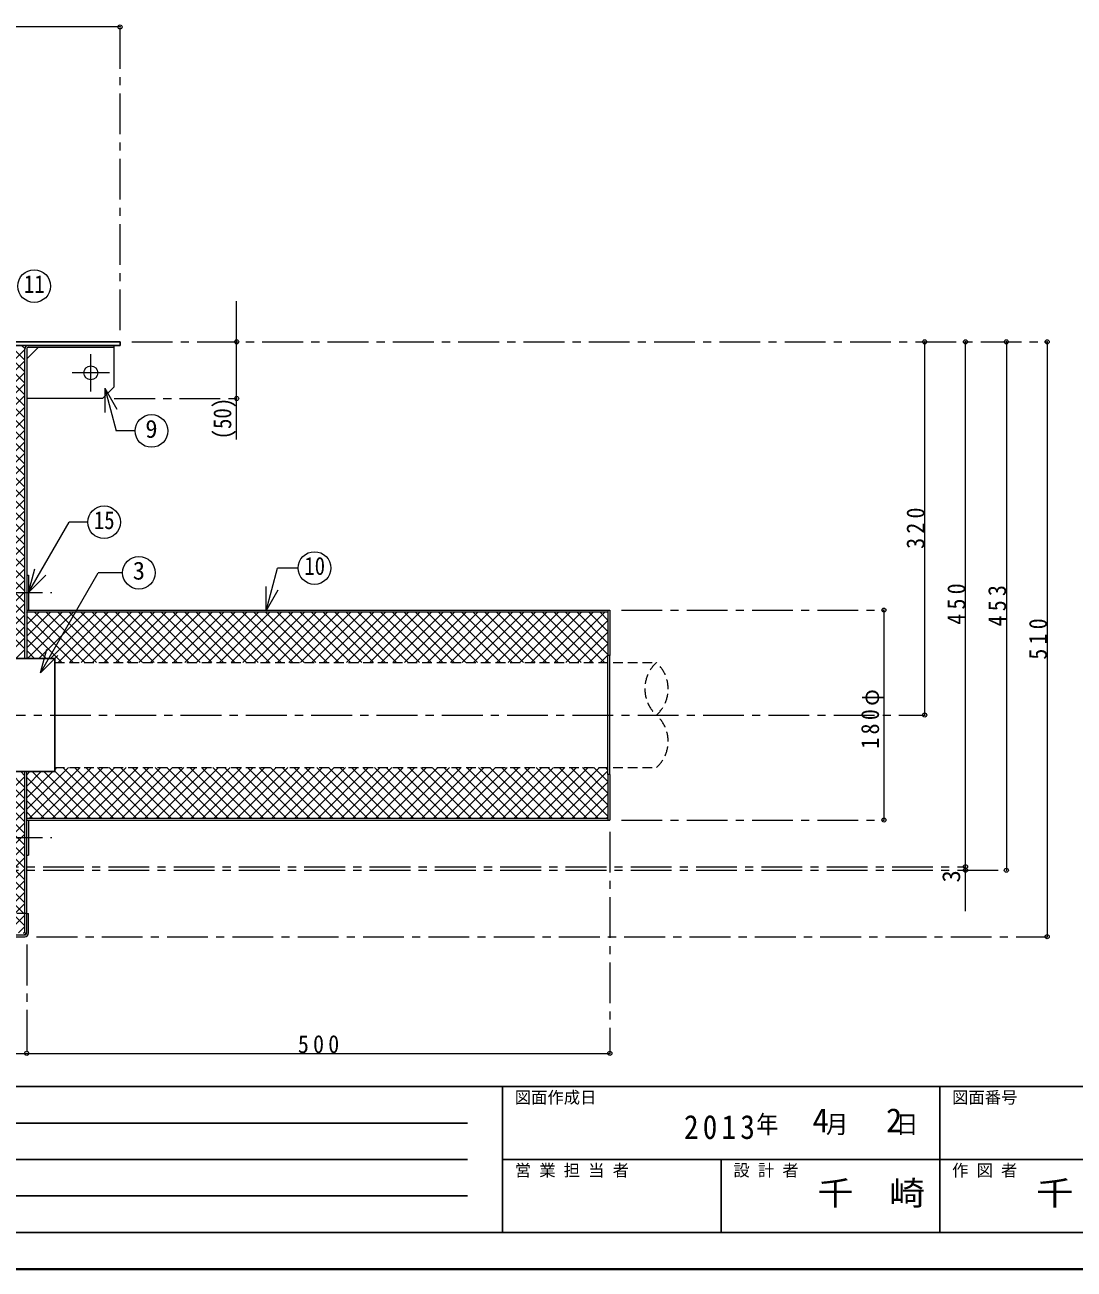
# Model space of a CAD drawing. Units: millimetres at full size, sheet at 1:7; details may follow other scales. Extents: x -1480 to 1355, y -979 to 988.
# Drawn here: x -511 to 389, y -979 to 88 of the extents above; entities that cross this region are included whole.
import ezdxf
from ezdxf.enums import TextEntityAlignment as Align

# ---------------------------------------------------------------- set-up
doc = ezdxf.new("R2010")
doc.units = ezdxf.units.MM
doc.header["$LTSCALE"] = 7
doc.header["$PDMODE"] = 32
doc.header["$PDSIZE"] = 3.5
doc.linetypes.add('CHAIN1', pattern=[8, 5, -1, 1, -1])
doc.linetypes.add('DASHED1', pattern=[1.8, 1.2, -0.6])
doc.layers.add('0-0_ﾚｲﾔ1', color=4, linetype='Continuous', lineweight=9)
doc.styles.add('ＭＳ ゴシック', font='')
doc.styles.get('ＭＳ ゴシック').set_extended_font_data('MS Gothic')

msp = doc.modelspace()

# ---------------------------------------------------------------- linework, layer by layer
at = {"layer": '0-0_ﾚｲﾔ1'}
for p, q in [((-429.245, 85.955), (-1299.245, 85.955)), ((-329.245, -267.645), (-329.245, -149.045)), ((-561.245, -240.866), (-510.845, -190.466)), ((-561.084, -189.074), (-510.845, -239.313)), ((-553.213, -187.045), (-510.845, -229.413)), ((-543.314, -187.045), (-510.845, -219.514)), ((-533.414, -187.045), (-510.845, -209.614)), ((-523.515, -187.045), (-510.845, -199.715)), ((-513.615, -187.045), (-510.82, -189.841)), ((-509.245, -198.645), (-499.245, -188.645)), ((-434.245, -222.645), (-434.245, -188.645)), ((260.755, -504.045), (260.755, -184.045)), ((295.755, -634.045), (295.755, -184.045)), ((330.755, -184.045), (330.755, -637.045)), ((365.755, -184.045), (365.755, -694.045)), ((-561.245, -198.812), (-510.845, -249.212)), ((-561.245, -250.765), (-510.845, -200.365)), ((-561.245, -208.712), (-510.845, -259.112)), ((-561.245, -260.665), (-510.845, -210.265)), ((-561.245, -218.611), (-510.845, -269.011)), ((-561.245, -270.564), (-510.845, -220.164)), ((-561.245, -228.511), (-510.845, -278.911)), ((-561.245, -280.464), (-510.845, -230.064)), ((-561.245, -238.41), (-510.845, -288.81)), ((-561.245, -290.363), (-510.845, -239.963)), ((-561.245, -248.31), (-510.845, -298.71)), ((-561.245, -300.263), (-510.845, -249.863)), ((-561.245, -258.209), (-510.845, -308.609)), ((-561.245, -310.162), (-510.845, -259.762)), ((-561.245, -268.109), (-510.845, -318.509)), ((-561.245, -320.062), (-510.845, -269.662)), ((-561.245, -278.008), (-510.845, -328.408)), ((-561.245, -329.961), (-510.845, -279.561)), ((-561.245, -287.908), (-510.845, -338.308)), ((-561.245, -339.861), (-510.845, -289.461)), ((-561.245, -297.807), (-510.845, -348.207)), ((-561.245, -349.76), (-510.845, -299.36)), ((-561.245, -307.707), (-510.845, -358.107)), ((-561.245, -359.66), (-510.845, -309.26)), ((-561.245, -317.606), (-510.845, -368.006)), ((-561.245, -369.559), (-510.845, -319.159)), ((-561.245, -327.506), (-510.845, -377.906)), ((-561.245, -379.459), (-510.845, -329.059)), ((-561.245, -337.405), (-510.845, -387.805)), ((-561.245, -389.358), (-510.845, -338.958)), ((-561.245, -347.305), (-510.845, -397.705)), ((-561.245, -399.258), (-510.845, -348.858)), ((-561.245, -357.204), (-510.845, -407.604)), ((-561.245, -409.157), (-510.845, -358.757)), ((-561.245, -367.104), (-510.845, -417.504)), ((-561.245, -419.057), (-510.845, -368.657)), ((-561.245, -377.003), (-510.845, -427.403)), ((-561.245, -428.956), (-510.845, -378.556)), ((-561.245, -386.903), (-510.845, -437.303)), ((-561.245, -438.856), (-510.845, -388.456)), ((-561.245, -396.802), (-510.845, -447.202)), ((-561.245, -448.755), (-510.845, -398.355)), ((-558.136, -455.545), (-510.845, -408.255)), ((-509.245, -446.253), (-478.638, -415.645)), ((-509.245, -436.353), (-488.537, -415.645)), ((-509.245, -426.454), (-498.437, -415.645)), ((-509.245, -416.554), (-508.336, -415.645)), ((-508.638, -455.545), (-468.738, -415.645)), ((-502.804, -415.645), (-459.404, -459.045)), ((-498.739, -455.545), (-458.839, -415.645)), ((-492.905, -415.645), (-449.505, -459.045)), ((-488.839, -455.545), (-448.939, -415.645)), ((-483.005, -415.645), (-439.605, -459.045)), ((-482.44, -459.045), (-439.04, -415.645)), ((-473.106, -415.645), (-429.706, -459.045)), ((-472.54, -459.045), (-429.14, -415.645)), ((-463.206, -415.645), (-419.806, -459.045)), ((-462.641, -459.045), (-419.241, -415.645)), ((-453.307, -415.645), (-409.907, -459.045)), ((-452.741, -459.045), (-409.341, -415.645)), ((-443.407, -415.645), (-400.007, -459.045)), ((-442.842, -459.045), (-399.442, -415.645)), ((-433.508, -415.645), (-390.108, -459.045)), ((-432.942, -459.045), (-389.542, -415.645)), ((-423.608, -415.645), (-380.208, -459.045)), ((-423.043, -459.045), (-379.643, -415.645)), ((-413.709, -415.645), (-370.309, -459.045)), ((-413.143, -459.045), (-369.743, -415.645)), ((-403.809, -415.645), (-360.409, -459.045)), ((-403.244, -459.045), (-359.844, -415.645)), ((-393.91, -415.645), (-350.51, -459.045)), ((-393.344, -459.045), (-349.944, -415.645)), ((-384.01, -415.645), (-340.61, -459.045)), ((-383.445, -459.045), (-340.045, -415.645)), ((-374.111, -415.645), (-330.711, -459.045)), ((-373.545, -459.045), (-330.145, -415.645)), ((-364.211, -415.645), (-320.811, -459.045)), ((-363.646, -459.045), (-320.246, -415.645)), ((-354.312, -415.645), (-310.912, -459.045)), ((-353.746, -459.045), (-310.346, -415.645)), ((-344.412, -415.645), (-301.012, -459.045)), ((-343.847, -459.045), (-300.447, -415.645)), ((-334.513, -415.645), (-291.113, -459.045)), ((-333.947, -459.045), (-290.547, -415.645)), ((-324.613, -415.645), (-281.213, -459.045)), ((-324.048, -459.045), (-280.648, -415.645)), ((-314.714, -415.645), (-271.314, -459.045)), ((-314.148, -459.045), (-270.748, -415.645)), ((-304.814, -415.645), (-261.414, -459.045)), ((-304.249, -459.045), (-260.849, -415.645)), ((-294.915, -415.645), (-251.515, -459.045)), ((-294.349, -459.045), (-250.949, -415.645)), ((-285.015, -415.645), (-241.615, -459.045)), ((-284.45, -459.045), (-241.05, -415.645)), ((-275.116, -415.645), (-231.716, -459.045)), ((-274.551, -459.045), (-231.151, -415.645)), ((-265.216, -415.645), (-221.816, -459.045)), ((-264.651, -459.045), (-221.251, -415.645)), ((-255.317, -415.645), (-211.917, -459.045)), ((-254.752, -459.045), (-211.352, -415.645)), ((-245.417, -415.645), (-202.017, -459.045)), ((-244.852, -459.045), (-201.452, -415.645)), ((-235.518, -415.645), (-192.118, -459.045)), ((-234.953, -459.045), (-191.553, -415.645)), ((-225.618, -415.645), (-182.218, -459.045)), ((-225.053, -459.045), (-181.653, -415.645)), ((-215.719, -415.645), (-172.319, -459.045)), ((-215.154, -459.045), (-171.754, -415.645)), ((-205.819, -415.645), (-162.419, -459.045)), ((-205.254, -459.045), (-161.854, -415.645)), ((-195.92, -415.645), (-152.52, -459.045)), ((-195.355, -459.045), (-151.955, -415.645)), ((-186.02, -415.645), (-142.62, -459.045)), ((-185.455, -459.045), (-142.055, -415.645)), ((-176.121, -415.645), (-132.721, -459.045)), ((-175.556, -459.045), (-132.156, -415.645)), ((-166.221, -415.645), (-122.821, -459.045)), ((-165.656, -459.045), (-122.256, -415.645)), ((-156.322, -415.645), (-112.922, -459.045)), ((-155.757, -459.045), (-112.357, -415.645)), ((-146.422, -415.645), (-103.022, -459.045)), ((-145.857, -459.045), (-102.457, -415.645)), ((-136.523, -415.645), (-93.123, -459.045)), ((-135.958, -459.045), (-92.558, -415.645)), ((-126.623, -415.645), (-83.223, -459.045)), ((-126.058, -459.045), (-82.658, -415.645)), ((-116.724, -415.645), (-73.324, -459.045)), ((-116.159, -459.045), (-72.759, -415.645)), ((-106.824, -415.645), (-63.424, -459.045)), ((-106.259, -459.045), (-62.859, -415.645)), ((-96.925, -415.645), (-53.525, -459.045)), ((-96.36, -459.045), (-52.96, -415.645)), ((-87.025, -415.645), (-43.625, -459.045)), ((-86.46, -459.045), (-43.06, -415.645)), ((-77.126, -415.645), (-33.726, -459.045)), ((-76.561, -459.045), (-33.161, -415.645)), ((-67.226, -415.645), (-23.826, -459.045)), ((-66.661, -459.045), (-23.261, -415.645)), ((-57.327, -415.645), (-13.927, -459.045)), ((-56.762, -459.045), (-13.362, -415.645)), ((-47.427, -415.645), (-10.845, -452.227)), ((-37.528, -415.645), (-10.845, -442.328)), ((-27.628, -415.645), (-10.845, -432.428)), ((-17.729, -415.645), (-10.845, -422.529)), ((225.755, -414.045), (225.755, -594.045)), ((-548.236, -455.545), (-510.845, -418.154)), ((-509.245, -419.104), (-469.304, -459.045)), ((-46.862, -459.045), (-10.845, -423.029)), ((-538.337, -455.545), (-510.845, -428.054)), ((-509.245, -429.003), (-479.203, -459.045)), ((-36.963, -459.045), (-10.845, -432.928)), ((-528.437, -455.545), (-510.845, -437.953)), ((-518.538, -455.545), (-510.845, -447.853)), ((-509.245, -438.903), (-492.603, -455.545)), ((-27.063, -459.045), (-10.845, -442.828)), ((-509.245, -448.802), (-502.502, -455.545)), ((-17.164, -459.045), (-10.845, -452.727)), ((-10.845, -555.045), (-10.845, -453.045)), ((-9.245, -555.045), (-9.245, -453.045)), ((-553.994, -552.545), (-510.845, -595.695)), ((-544.095, -552.545), (-510.845, -585.795)), ((-534.195, -552.545), (-510.845, -575.896)), ((-524.296, -552.545), (-510.845, -565.996)), ((-514.396, -552.545), (-510.845, -556.097)), ((-509.245, -584.846), (-473.445, -549.045)), ((-509.245, -574.946), (-486.844, -552.545)), ((-509.245, -565.047), (-496.744, -552.545)), ((-509.245, -555.147), (-506.643, -552.545)), ((-506.945, -592.445), (-463.545, -549.045)), ((-504.497, -552.545), (-464.597, -592.445)), ((-497.046, -592.445), (-453.646, -549.045)), ((-494.597, -552.545), (-454.697, -592.445)), ((-487.146, -592.445), (-443.746, -549.045)), ((-485.245, -550.946), (-483.344, -549.045)), ((-485.245, -551.998), (-444.798, -592.445)), ((-478.298, -549.045), (-434.898, -592.445)), ((-477.247, -592.445), (-433.847, -549.045)), ((-468.399, -549.045), (-424.999, -592.445)), ((-467.347, -592.445), (-423.947, -549.045)), ((-458.499, -549.045), (-415.099, -592.445)), ((-457.448, -592.445), (-414.048, -549.045)), ((-448.6, -549.045), (-405.2, -592.445)), ((-447.548, -592.445), (-404.148, -549.045)), ((-438.701, -549.045), (-395.301, -592.445)), ((-437.649, -592.445), (-394.249, -549.045)), ((-428.801, -549.045), (-385.401, -592.445)), ((-427.749, -592.445), (-384.349, -549.045)), ((-418.902, -549.045), (-375.502, -592.445)), ((-417.85, -592.445), (-374.45, -549.045)), ((-409.002, -549.045), (-365.602, -592.445)), ((-407.951, -592.445), (-364.551, -549.045)), ((-399.103, -549.045), (-355.703, -592.445)), ((-398.051, -592.445), (-354.651, -549.045)), ((-389.203, -549.045), (-345.803, -592.445)), ((-388.152, -592.445), (-344.752, -549.045)), ((-379.304, -549.045), (-335.904, -592.445)), ((-378.252, -592.445), (-334.852, -549.045)), ((-369.404, -549.045), (-326.004, -592.445)), ((-368.353, -592.445), (-324.953, -549.045)), ((-359.505, -549.045), (-316.105, -592.445)), ((-358.453, -592.445), (-315.053, -549.045)), ((-349.605, -549.045), (-306.205, -592.445)), ((-348.554, -592.445), (-305.154, -549.045)), ((-339.706, -549.045), (-296.306, -592.445)), ((-338.654, -592.445), (-295.254, -549.045)), ((-329.806, -549.045), (-286.406, -592.445)), ((-328.755, -592.445), (-285.355, -549.045)), ((-319.907, -549.045), (-276.507, -592.445)), ((-318.855, -592.445), (-275.455, -549.045)), ((-310.007, -549.045), (-266.607, -592.445)), ((-308.956, -592.445), (-265.556, -549.045)), ((-300.108, -549.045), (-256.708, -592.445)), ((-299.056, -592.445), (-255.656, -549.045)), ((-290.208, -549.045), (-246.808, -592.445)), ((-289.157, -592.445), (-245.757, -549.045)), ((-280.309, -549.045), (-236.909, -592.445)), ((-279.257, -592.445), (-235.857, -549.045)), ((-270.409, -549.045), (-227.009, -592.445)), ((-269.358, -592.445), (-225.958, -549.045)), ((-260.51, -549.045), (-217.11, -592.445)), ((-259.458, -592.445), (-216.058, -549.045)), ((-250.61, -549.045), (-207.21, -592.445)), ((-249.559, -592.445), (-206.159, -549.045)), ((-240.711, -549.045), (-197.311, -592.445)), ((-239.659, -592.445), (-196.259, -549.045)), ((-230.811, -549.045), (-187.411, -592.445)), ((-229.76, -592.445), (-186.36, -549.045)), ((-220.912, -549.045), (-177.512, -592.445)), ((-219.86, -592.445), (-176.46, -549.045)), ((-211.012, -549.045), (-167.612, -592.445)), ((-209.961, -592.445), (-166.561, -549.045)), ((-201.113, -549.045), (-157.713, -592.445)), ((-200.061, -592.445), (-156.661, -549.045)), ((-191.213, -549.045), (-147.813, -592.445)), ((-190.162, -592.445), (-146.762, -549.045)), ((-181.314, -549.045), (-137.914, -592.445)), ((-180.262, -592.445), (-136.862, -549.045)), ((-171.414, -549.045), (-128.014, -592.445)), ((-170.363, -592.445), (-126.963, -549.045)), ((-161.515, -549.045), (-118.115, -592.445)), ((-160.463, -592.445), (-117.063, -549.045)), ((-151.615, -549.045), (-108.215, -592.445)), ((-150.564, -592.445), (-107.164, -549.045)), ((-141.716, -549.045), (-98.316, -592.445)), ((-140.664, -592.445), (-97.264, -549.045)), ((-131.816, -549.045), (-88.416, -592.445)), ((-130.765, -592.445), (-87.365, -549.045)), ((-121.917, -549.045), (-78.517, -592.445)), ((-120.865, -592.445), (-77.465, -549.045)), ((-112.017, -549.045), (-68.617, -592.445)), ((-110.966, -592.445), (-67.566, -549.045)), ((-102.118, -549.045), (-58.718, -592.445)), ((-101.066, -592.445), (-57.666, -549.045)), ((-92.218, -549.045), (-48.818, -592.445)), ((-91.167, -592.445), (-47.767, -549.045)), ((-82.319, -549.045), (-38.919, -592.445)), ((-81.267, -592.445), (-37.867, -549.045)), ((-72.419, -549.045), (-29.019, -592.445)), ((-71.368, -592.445), (-27.968, -549.045)), ((-62.52, -549.045), (-19.12, -592.445)), ((-61.468, -592.445), (-18.068, -549.045)), ((-52.62, -549.045), (-10.845, -590.82)), ((-51.569, -592.445), (-10.845, -551.722)), ((-42.721, -549.045), (-10.845, -580.921)), ((-32.821, -549.045), (-10.845, -571.021)), ((-22.922, -549.045), (-10.845, -561.122)), ((-13.022, -549.045), (-10.845, -551.222)), ((-561.245, -555.194), (-510.845, -605.594)), ((-561.245, -607.147), (-510.845, -556.747)), ((-561.245, -565.094), (-510.845, -615.494)), ((-509.245, -557.697), (-474.496, -592.445)), ((-41.669, -592.445), (-10.845, -561.622)), ((-561.245, -617.047), (-510.845, -566.647)), ((-561.245, -574.993), (-510.845, -625.393)), ((-509.245, -567.596), (-484.396, -592.445)), ((-31.77, -592.445), (-10.845, -571.521)), ((-561.245, -626.946), (-510.845, -576.546)), ((-561.245, -584.893), (-510.845, -635.293)), ((-561.245, -636.846), (-510.845, -586.446)), ((-509.245, -577.496), (-494.295, -592.445)), ((-21.87, -592.445), (-10.845, -581.42)), ((-606.945, -692.445), (-510.845, -596.345)), ((-561.245, -594.792), (-510.845, -645.192)), ((-509.245, -587.395), (-504.195, -592.445)), ((-11.971, -592.445), (-10.845, -591.32)), ((-597.046, -692.445), (-510.845, -606.245)), ((-561.245, -604.692), (-510.845, -655.092)), ((-587.146, -692.445), (-510.845, -616.144)), ((-561.245, -614.591), (-510.845, -664.991)), ((-577.247, -692.445), (-510.845, -626.044)), ((-561.245, -624.491), (-510.845, -674.891)), ((-567.347, -692.445), (-510.845, -635.943)), ((-561.245, -634.39), (-510.845, -684.79)), ((295.755, -672.045), (295.755, -634.045)), ((-557.448, -692.445), (-510.845, -645.843)), ((-547.548, -692.445), (-510.845, -655.742)), ((-537.649, -692.445), (-510.845, -665.642)), ((-526.149, -690.845), (-510.845, -675.541)), ((-516.25, -690.845), (-510.845, -685.441)), ((-1219.245, -794.045), (-509.245, -794.045)), ((-509.245, -794.045), (-9.245, -794.045))]:
    msp.add_line(p, q, dxfattribs=at)
at = {"layer": '0-0_ﾚｲﾔ1', "linetype": 'CHAIN1'}
for p, q in [((-429.245, -174.045), (-429.245, 85.955)), ((-419.245, -184.045), (365.755, -184.045)), ((-454.245, -226.645), (-454.245, -194.645)), ((-438.245, -210.645), (-470.245, -210.645)), ((-434.245, -232.645), (-329.245, -232.645)), ((-530.845, -399.045), (-487.645, -399.045)), ((0.755, -414.045), (225.755, -414.045)), ((-601.289, -504.045), (260.755, -504.045)), ((0.755, -594.045), (225.755, -594.045)), ((-9.245, -604.045), (-9.245, -794.045)), ((-530.845, -609.045), (-487.645, -609.045)), ((-551.245, -634.045), (295.755, -634.045)), ((-551.245, -637.045), (330.755, -637.045)), ((-509.245, -700.845), (-509.245, -794.045)), ((-500.845, -694.045), (365.755, -694.045))]:
    msp.add_line(p, q, dxfattribs=at)
at = {"layer": '0-0_ﾚｲﾔ1', "color": 5, "lineweight": 25}
for p, q in [((-558.245, -184.045), (-429.245, -184.045)), ((-558.245, -187.045), (-429.245, -187.045)), ((-429.245, -184.045), (-429.245, -187.045)), ((-567.245, -455.545), (-485.245, -455.545)), ((-485.245, -455.545), (-485.245, -552.545))]:
    msp.add_line(p, q, dxfattribs=at)
at = {"layer": '0-0_ﾚｲﾔ1', "color": 7, "lineweight": 18}
for p, q in [((-510.845, -455.545), (-510.845, -190.245)), ((-509.245, -190.245), (-509.245, -455.545)), ((-507.645, -188.645), (-434.245, -188.645)), ((-434.245, -188.645), (-434.245, -187.045)), ((-442.391, -223.617), (-431.891, -241.804)), ((-442.391, -223.617), (-442.391, -244.617)), ((-442.391, -223.617), (-432.522, -260.449)), ((-416.3, -260.449), (-432.522, -260.449)), ((-507.645, -399.045), (-472.817, -338.722)), ((-456.957, -338.722), (-472.817, -338.722)), ((-507.645, -399.045), (-502.21, -378.761)), ((-497.474, -467.877), (-447.91, -382.029)), ((-427.081, -382.029), (-447.91, -382.029)), ((-304.034, -414.779), (-294.166, -377.951)), ((-276.495, -377.951), (-294.166, -377.951)), ((-509.245, -384.045), (-507.645, -384.045)), ((-507.645, -384.045), (-507.645, -414.045)), ((-507.645, -399.045), (-492.796, -384.196)), ((-304.034, -414.779), (-304.034, -393.779)), ((-304.034, -414.779), (-293.534, -396.592)), ((-509.245, -414.045), (-9.245, -414.045)), ((-509.245, -415.645), (-10.845, -415.645)), ((-10.845, -414.045), (-10.845, -453.045)), ((-9.245, -414.045), (-9.245, -453.045)), ((-497.474, -467.877), (-492.038, -447.592)), ((-497.474, -467.877), (-482.624, -453.027)), ((-9.245, -453.045), (-10.845, -453.045)), ((-510.845, -689.245), (-510.845, -552.545)), ((-509.245, -690.845), (-509.245, -552.545)), ((-9.245, -555.045), (-9.245, -594.045)), ((-509.245, -592.445), (-10.845, -592.445)), ((-509.245, -594.045), (-9.245, -594.045)), ((-507.645, -594.045), (-507.645, -624.045)), ((-509.245, -624.045), (-507.645, -624.045)), ((-509.245, -674.045), (-507.645, -674.045)), ((-507.645, -690.845), (-507.645, -674.045)), ((-1217.645, -692.445), (-510.845, -692.445)), ((-1217.645, -694.045), (-510.845, -694.045))]:
    msp.add_line(p, q, dxfattribs=at)
at = {"layer": '0-0_ﾚｲﾔ1', "linetype": 'DASHED1'}
for p, q in [((-485.245, -459.045), (30.755, -459.045)), ((-485.245, -549.045), (30.755, -549.045)), ((-509.245, -674.045), (-1219.245, -674.045))]:
    msp.add_line(p, q, dxfattribs=at)
at = {"layer": '0-0_ﾚｲﾔ1', "color": 6, "lineweight": 25}
for p, q in [((-1448.245, -822.545), (1323.755, -822.545)), ((-101.245, -947.545), (-101.245, -822.545)), ((273.755, -822.545), (273.755, -947.545)), ((-781.245, -853.795), (-131.245, -853.795)), ((-131.245, -885.045), (-781.245, -885.045)), ((1323.755, -885.045), (-101.245, -885.045)), ((86.255, -947.545), (86.255, -885.045)), ((-131.245, -916.295), (-781.245, -916.295)), ((1323.755, -947.545), (-1448.245, -947.545))]:
    msp.add_line(p, q, dxfattribs=at)
at = {"layer": '0-0_ﾚｲﾔ1', "color": 1, "lineweight": 40}
msp.add_line((1355.255, -979.045), (-1479.745, -979.045), dxfattribs=at)
at = {"layer": '0-0_ﾚｲﾔ1'}
msp.add_lwpolyline([(-434.245, -222.645), (-444.245, -232.645), (-509.245, -232.645)], dxfattribs=at)
at = {"layer": '0-0_ﾚｲﾔ1', "color": 5, "lineweight": 25}
msp.add_lwpolyline([(-567.245, -455.545), (-567.245, -552.545), (-485.245, -552.545)], dxfattribs=at)
at = {"layer": '0-0_ﾚｲﾔ1', "color": 7, "lineweight": 18}
msp.add_lwpolyline([(-9.245, -555.045), (-10.845, -555.045), (-10.845, -594.045)], dxfattribs=at)
for centre in [(-502.914, -136.27), (-402.3, -260.449), (-442.957, -338.722), (-413.081, -382.029), (-262.495, -377.951)]:
    msp.add_circle(centre, 14, dxfattribs=at)
at = {"layer": '0-0_ﾚｲﾔ1'}
msp.add_circle((-454.245, -210.645), 6, dxfattribs=at)
at = {"layer": '0-0_ﾚｲﾔ1', "color": 7, "lineweight": 18}
for centre, radius, start, end in [((-507.645, -190.245), 3.2, 90, 180), ((-507.645, -190.245), 1.6, 90, 180), ((-512.445, -689.245), 1.6, 270, 0), ((-512.445, -689.245), 3.2, 270, 0), ((-510.845, -690.845), 1.6, 270, 0), ((-510.845, -690.845), 3.2, 270, 0)]:
    msp.add_arc(centre, radius, start, end, dxfattribs=at)
at = {"layer": '0-0_ﾚｲﾔ1', "linetype": 'DASHED1'}
for centre, start, end in [((51.067, -481.545), 132.07502, 227.92498), ((10.442, -481.545), 312.07502, 47.92498), ((10.442, -526.545), 312.07502, 47.92498)]:
    msp.add_arc(centre, 30.312, start, end, dxfattribs=at)
at = {"layer": '0-0_ﾚｲﾔ1'}
for p in [(-429.245, 85.955), (-329.245, -184.045), (260.755, -184.045), (295.755, -184.045), (330.755, -184.045), (365.755, -184.045), (-329.245, -232.645), (225.755, -414.045), (260.755, -504.045), (225.755, -594.045), (295.755, -634.045), (295.755, -637.045), (330.755, -637.045), (365.755, -694.045), (-509.245, -794.045), (-9.245, -794.045)]:
    msp.add_point(p, dxfattribs=at)

# ---------------------------------------------------------------- texts
at = {"layer": '0-0_ﾚｲﾔ1', "color": 7, "style": 'ＭＳ ゴシック'}
for s, height, width, p in [('11', 15.4, 0.85, (-511.664, -146.77)), ('15', 15.4, 0.85, (-451.707, -349.222)), ('10', 15.4, 0.85, (-271.245, -388.451)), ('千\u3000崎', 20.53, 1.1, (168.755, -930.295)), ('千\u3000崎', 20.53, 1.15, (356.255, -930.295))]:
    msp.add_text(s, height=height, dxfattribs=dict(at, width=width)).set_placement(p, align=Align.BOTTOM_LEFT)
at = {"layer": '0-0_ﾚｲﾔ1', "color": 7, "style": 'ＭＳ ゴシック', "width": 0.85}
msp.add_text('(50)', height=15.4, rotation=90, dxfattribs=at).set_placement((-329.245, -267.645), align=Align.BOTTOM_LEFT)
at = {"layer": '0-0_ﾚｲﾔ1', "color": 7, "style": 'ＭＳ ゴシック'}
for s, height, p in [('9', 15.4, (-407.55, -270.949)), ('3', 15.4, (-418.331, -392.529)), ('図面作成日', 10.26, (-90.745, -840.045)), ('図面番号', 10.26, (284.255, -840.045)), ('4', 20.53, (164.555, -867.795)), ('2', 20.53, (227.555, -867.795)), ('営 業 担 当 者', 10.26, (-90.745, -902.545)), ('設 計 者', 10.26, (96.755, -902.545)), ('作 図 者', 10.26, (284.255, -902.545))]:
    msp.add_text(s, height=height, dxfattribs=at).set_placement(p, align=Align.BOTTOM_LEFT)
msp.add_text('3', height=15.4, rotation=90, dxfattribs=at).set_placement((295.755, -647.545), align=Align.BOTTOM_LEFT)
at = {"layer": '0-0_ﾚｲﾔ1', "color": 7, "char_height": 15.4, "attachment_point": 7, "rotation": 90, "style": 'ＭＳ ゴシック'}
for s, insert in [('\\T1.38;\\W0.9;320', (260.755, -361.545)), ('\\T1.38;\\W0.9;450', (295.755, -426.545)), ('\\T1.38;\\W0.9;453', (330.755, -428.045)), ('\\T1.38;\\W0.9;510', (365.755, -456.545)), ('\\T1.3;\\W0.9;180φ', (225.755, -532.92))]:
    msp.add_mtext(s, dxfattribs=dict(at, insert=insert))
at = {"layer": '0-0_ﾚｲﾔ1', "color": 7, "attachment_point": 7, "style": 'ＭＳ ゴシック'}
for s, insert, char_height in [('\\T1.38;\\W0.9;500', (-276.745, -794.045), 15.4), ('\\T1.28;\\W0.9;2013', (54.305, -867.795), 20.53), ('\\T1.27;\\W0.9;年\\~\\~\\~月\\~\\~\\~日', (116.255, -864.295), 15.4)]:
    msp.add_mtext(s, dxfattribs=dict(at, insert=insert, char_height=char_height))

doc.saveas('drawing.dxf')
